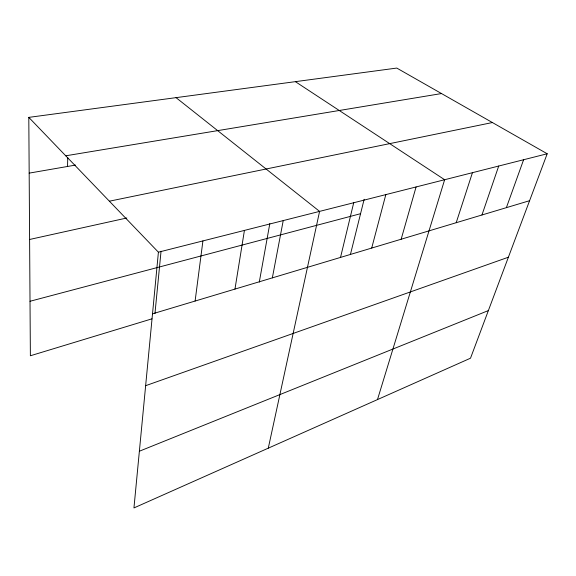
<?xml version="1.0" encoding="UTF-8"?>
<svg xmlns="http://www.w3.org/2000/svg" width="576" height="576" viewBox="0 0 576 576"><rect width="100%" height="100%" fill="white"/><g stroke="black" fill="none" stroke-linecap="round" stroke-linejoin="round"><path stroke-width="0.86" d="M67.55 166.464L67.745 157.536M28.8 117.374L158.407 252.187L133.949 507.931L470.506 358.2L547.2 153.763L396.77 68.069L28.8 117.374L30.377 355.766L151.963 318.83M154.951 313.589L161.05 251.179M195.106 301.046L202.918 240.919M234.965 289.087L244.426 230.414M259.286 282.103L269.82 223.574M272.347 277.877L283.226 220.586M268.286 448.164L319.586 211.385L176.04 97.646M340.524 257.414L353.714 202.745M350.395 254.599L364.147 199.289M371.7 248.062L385.826 194.616M401.155 239.227L416.081 186.955M377.489 399.578L444.636 179.726L295.373 81.655M456.199 222.71L472.435 172.692M481.954 214.985L498.715 166.039M506.383 207.655L523.606 159.739M139.37 451.224L488.369 310.579M145.642 385.69L508.385 257.22M152.51 313.826L529.596 200.693M30.017 301.27L360.569 213.689M158.407 252.187L547.2 153.763M29.606 239.472L126.806 217.994M109.375 201.19L492.394 122.544M29.167 173.131L75.528 165.082M65.743 155.801L441.504 93.557"/></g></svg>
